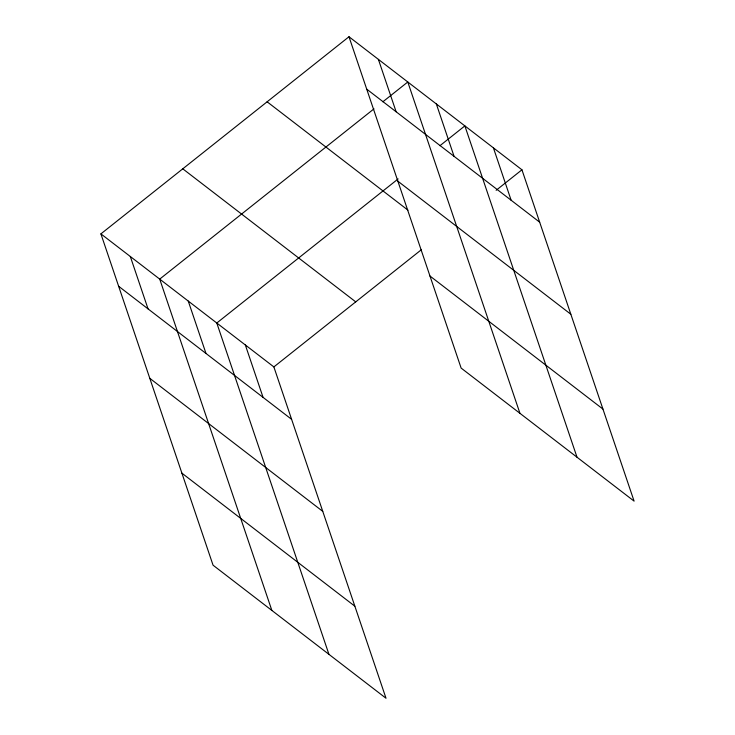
<?xml version="1.0" encoding="UTF-8"?>
<svg xmlns="http://www.w3.org/2000/svg" width="735" height="735" viewBox="0 0 735 735"><rect width="100%" height="100%" fill="white"/><g stroke="black" fill="none" stroke-linecap="round" stroke-linejoin="round"><path stroke-width="1.1" d="M100.906 233.877L273.87 366.921L386.013 698.25L213.058 565.197L100.906 233.877L348.987 36.75L521.942 169.803L634.094 501.123L461.13 368.079L348.987 36.75M373.977 108.853L159.715 279.107L271.858 610.436M382.871 101.788L407.787 81.989L519.939 413.309M398.131 178.927L216.788 323.014L328.94 654.343M439.953 145.695L464.869 125.896L577.012 457.216M273.87 366.921L421.238 249.827M496.134 190.31L521.942 169.803M366.719 89.146L539.683 222.2M397.874 181.196L570.838 314.249M267.117 101.797L407.971 210.155M429.975 276.029L602.939 409.083M182.776 168.82L355.731 301.874M118.647 286.273L291.602 419.327M149.802 378.323L322.757 511.367M181.903 473.156L354.858 606.2M493.405 147.845L511.137 200.251M436.333 103.938L454.065 156.344M378.387 59.37L396.128 111.766M245.334 344.972L263.066 397.369M188.252 301.065L205.993 353.462M130.315 256.487L148.047 308.893"/></g></svg>
